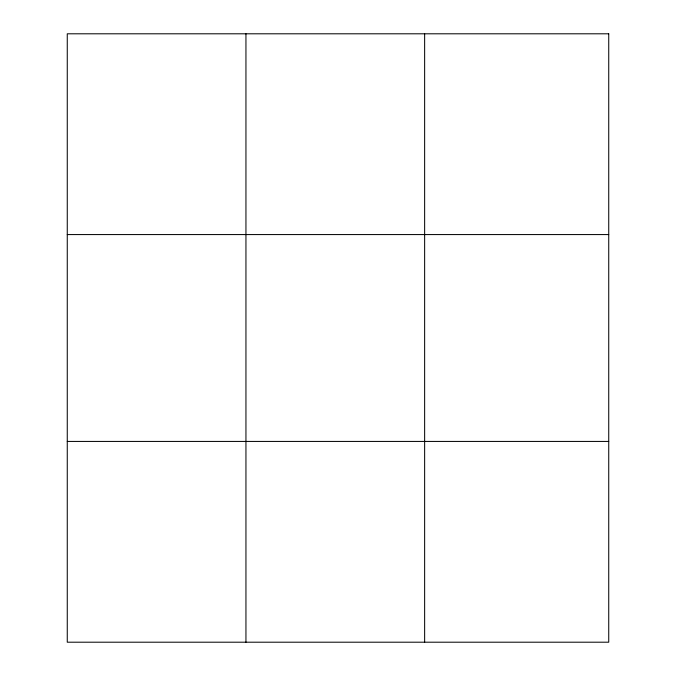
<?xml version="1.0" encoding="UTF-8"?>
<svg xmlns="http://www.w3.org/2000/svg" width="676" height="676" viewBox="0 0 676 676"><rect width="100%" height="100%" fill="white"/><g stroke="black" fill="none" stroke-linecap="round" stroke-linejoin="round"><path stroke-width="1.01" d="M245.946 642.2L245.946 33.8M424.638 642.2L424.638 33.8M67.262 234.572L608.738 234.572M67.262 441.428L608.738 441.428M608.738 33.8L608.738 642.2L67.262 642.2L67.262 33.8L608.738 33.8"/></g></svg>
